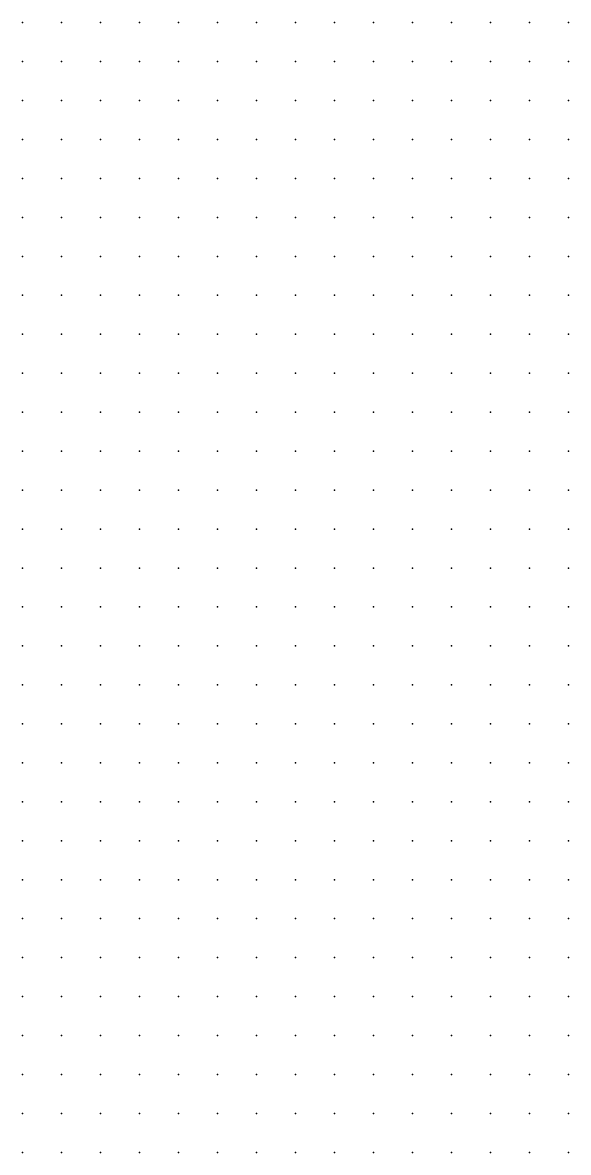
# Model space of a CAD drawing. Header units: millimetres. Extents: x 2848 to 6961, y 1568 to 7914.
# Drawn here: x 4584 to 4598, y 1647 to 1676 of the extents above; entities that cross this region are included whole.
import ezdxf

# ---------------------------------------------------------------- set-up
doc = ezdxf.new("R2010")
doc.units = ezdxf.units.MM
doc.header["$PDSIZE"] = -2

msp = doc.modelspace()

# ---------------------------------------------------------------- linework, layer by layer
at = {"color": 254, "true_color": 0xf6e2bd}
msp.add_point((4584, 1676), dxfattribs=at)
at = {"color": 254, "true_color": 0xf7e7c3}
for p in [(4585, 1676), (4589, 1675)]:
    msp.add_point(p, dxfattribs=at)
at = {"color": 254, "true_color": 0xf9efcc}
msp.add_point((4586, 1676), dxfattribs=at)
at = {"color": 254, "true_color": 0xffe2cc}
msp.add_point((4587, 1676), dxfattribs=at)
at = {"color": 254, "true_color": 0xffe4ca}
msp.add_point((4588, 1676), dxfattribs=at)
at = {"color": 254, "true_color": 0xffe5c9}
msp.add_point((4589, 1676), dxfattribs=at)
at = {"color": 254, "true_color": 0xffe4c6}
msp.add_point((4590, 1676), dxfattribs=at)
at = {"color": 254, "true_color": 0xfde3c2}
msp.add_point((4591, 1676), dxfattribs=at)
at = {"color": 254, "true_color": 0xfbe1be}
msp.add_point((4592, 1676), dxfattribs=at)
at = {"color": 254, "true_color": 0xfcdeba}
msp.add_point((4593, 1676), dxfattribs=at)
at = {"color": 254, "true_color": 0xfddcb9}
msp.add_point((4594, 1676), dxfattribs=at)
at = {"color": 254, "true_color": 0xffe1c2}
for p in [(4595, 1676), (4595, 1675)]:
    msp.add_point(p, dxfattribs=at)
at = {"color": 254, "true_color": 0xfadcba}
msp.add_point((4596, 1676), dxfattribs=at)
at = {"color": 254, "true_color": 0xf3d7b2}
msp.add_point((4597, 1676), dxfattribs=at)
at = {"color": 254, "true_color": 0xf0d7af}
msp.add_point((4598, 1676), dxfattribs=at)
at = {"color": 7, "true_color": 0xfdebdd}
msp.add_point((4584, 1675), dxfattribs=at)
at = {"color": 254, "true_color": 0xece0d4}
msp.add_point((4585, 1675), dxfattribs=at)
at = {"color": 254, "true_color": 0xfddabe}
msp.add_point((4586, 1675), dxfattribs=at)
at = {"color": 254, "true_color": 0xf5e8c5}
msp.add_point((4587, 1675), dxfattribs=at)
at = {"color": 254, "true_color": 0xf6e8c5}
msp.add_point((4588, 1675), dxfattribs=at)
at = {"color": 254, "true_color": 0xfae6c3}
msp.add_point((4590, 1675), dxfattribs=at)
at = {"color": 254, "true_color": 0xfce6c1}
msp.add_point((4591, 1675), dxfattribs=at)
at = {"color": 254, "true_color": 0xfde3be}
msp.add_point((4592, 1675), dxfattribs=at)
at = {"color": 254, "true_color": 0xfee2bd}
msp.add_point((4593, 1675), dxfattribs=at)
at = {"color": 254, "true_color": 0xfee0bc}
msp.add_point((4594, 1675), dxfattribs=at)
at = {"color": 254, "true_color": 0xffdfbe}
msp.add_point((4596, 1675), dxfattribs=at)
at = {"color": 254, "true_color": 0xfeddbc}
msp.add_point((4597, 1675), dxfattribs=at)
at = {"color": 254, "true_color": 0xfddbb8}
msp.add_point((4598, 1675), dxfattribs=at)
at = {"color": 7, "true_color": 0xfff4eb}
msp.add_point((4584, 1674), dxfattribs=at)
at = {"color": 254, "true_color": 0xeee5de}
msp.add_point((4585, 1674), dxfattribs=at)
at = {"color": 254, "true_color": 0xffebd5}
msp.add_point((4586, 1674), dxfattribs=at)
at = {"color": 254, "true_color": 0xf3ebd8}
msp.add_point((4587, 1674), dxfattribs=at)
at = {"color": 254, "true_color": 0xf5ead8}
msp.add_point((4588, 1674), dxfattribs=at)
at = {"color": 254, "true_color": 0xf7ead7}
msp.add_point((4589, 1674), dxfattribs=at)
at = {"color": 254, "true_color": 0xfae9d7}
msp.add_point((4590, 1674), dxfattribs=at)
at = {"color": 254, "true_color": 0xfae8d4}
for p in [(4591, 1674), (4595, 1664)]:
    msp.add_point(p, dxfattribs=at)
at = {"color": 254, "true_color": 0xfbe6d1}
msp.add_point((4592, 1674), dxfattribs=at)
at = {"color": 254, "true_color": 0xfde4d0}
for p in [(4593, 1674), (4594, 1674)]:
    msp.add_point(p, dxfattribs=at)
at = {"color": 254, "true_color": 0xf4ddbb}
msp.add_point((4595, 1674), dxfattribs=at)
at = {"color": 254, "true_color": 0xf4dcba}
msp.add_point((4596, 1674), dxfattribs=at)
at = {"color": 254, "true_color": 0xf4dab7}
msp.add_point((4597, 1674), dxfattribs=at)
at = {"color": 254, "true_color": 0xf7dbb4}
msp.add_point((4598, 1674), dxfattribs=at)
at = {"color": 7, "true_color": 0xfef9f5}
msp.add_point((4584, 1673), dxfattribs=at)
at = {"color": 7, "true_color": 0xf1edea}
msp.add_point((4585, 1673), dxfattribs=at)
at = {"color": 7, "true_color": 0xfffaee}
msp.add_point((4586, 1673), dxfattribs=at)
at = {"color": 7, "true_color": 0xf9f5f4}
msp.add_point((4587, 1673), dxfattribs=at)
at = {"color": 7, "true_color": 0xfaf4f4}
msp.add_point((4588, 1673), dxfattribs=at)
at = {"color": 7, "true_color": 0xfcf3f4}
msp.add_point((4589, 1673), dxfattribs=at)
at = {"color": 7, "true_color": 0xfef4f3}
msp.add_point((4590, 1673), dxfattribs=at)
at = {"color": 7, "true_color": 0xfef3f1}
msp.add_point((4591, 1673), dxfattribs=at)
at = {"color": 7, "true_color": 0xfff2f1}
msp.add_point((4592, 1673), dxfattribs=at)
at = {"color": 7, "true_color": 0xfff1ee}
msp.add_point((4593, 1673), dxfattribs=at)
at = {"color": 7, "true_color": 0xfff0ed}
msp.add_point((4594, 1673), dxfattribs=at)
at = {"color": 254, "true_color": 0xf7eecf}
msp.add_point((4595, 1673), dxfattribs=at)
at = {"color": 254, "true_color": 0xf6ebcb}
msp.add_point((4596, 1673), dxfattribs=at)
at = {"color": 254, "true_color": 0xf6e7c6}
msp.add_point((4597, 1673), dxfattribs=at)
at = {"color": 254, "true_color": 0xf6e4c0}
msp.add_point((4598, 1673), dxfattribs=at)
at = {"color": 7, "true_color": 0xf4f4f4}
msp.add_point((4584, 1672), dxfattribs=at)
at = {"color": 7, "true_color": 0xf7f7f9}
msp.add_point((4585, 1672), dxfattribs=at)
at = {"color": 7, "true_color": 0xfff9f7}
msp.add_point((4586, 1672), dxfattribs=at)
at = {"color": 7, "true_color": 0xfafaff}
msp.add_point((4587, 1672), dxfattribs=at)
at = {"color": 7, "true_color": 0xfbfbff}
msp.add_point((4588, 1672), dxfattribs=at)
at = {"color": 7, "true_color": 0xfcfbff}
msp.add_point((4589, 1672), dxfattribs=at)
at = {"color": 7, "true_color": 0xfdfcff}
msp.add_point((4590, 1672), dxfattribs=at)
at = {"color": 7, "true_color": 0xfdfbff}
msp.add_point((4591, 1672), dxfattribs=at)
at = {"color": 7, "true_color": 0xfffafe}
msp.add_point((4592, 1672), dxfattribs=at)
at = {"color": 7, "true_color": 0xfef9fd}
msp.add_point((4593, 1672), dxfattribs=at)
at = {"color": 7, "true_color": 0xfff9fd}
msp.add_point((4594, 1672), dxfattribs=at)
at = {"color": 7, "true_color": 0xfffff0}
msp.add_point((4595, 1672), dxfattribs=at)
at = {"color": 7, "true_color": 0xfdfcea}
msp.add_point((4596, 1672), dxfattribs=at)
at = {"color": 7, "true_color": 0xfcf7e3}
msp.add_point((4597, 1672), dxfattribs=at)
at = {"color": 7, "true_color": 0xfbf0da}
msp.add_point((4598, 1672), dxfattribs=at)
at = {"color": 7, "true_color": 0xebecf0}
msp.add_point((4584, 1671), dxfattribs=at)
at = {"color": 7, "true_color": 0xffffff}
msp.add_point((4585, 1671), dxfattribs=at)
at = {"color": 7, "true_color": 0xf2f3f7}
msp.add_point((4586, 1671), dxfattribs=at)
at = {"color": 7, "true_color": 0xf3f8fb}
for p in [(4587, 1671), (4588, 1671)]:
    msp.add_point(p, dxfattribs=at)
at = {"color": 7, "true_color": 0xf5f9fa}
msp.add_point((4589, 1671), dxfattribs=at)
at = {"color": 7, "true_color": 0xf6fafb}
msp.add_point((4590, 1671), dxfattribs=at)
at = {"color": 7, "true_color": 0xf6faf9}
msp.add_point((4591, 1671), dxfattribs=at)
at = {"color": 7, "true_color": 0xf7f9f8}
msp.add_point((4592, 1671), dxfattribs=at)
at = {"color": 7, "true_color": 0xf7f9f6}
msp.add_point((4593, 1671), dxfattribs=at)
at = {"color": 7, "true_color": 0xf6f8f5}
msp.add_point((4594, 1671), dxfattribs=at)
at = {"color": 7, "true_color": 0xf8fcff}
msp.add_point((4595, 1671), dxfattribs=at)
at = {"color": 7, "true_color": 0xf8f9fb}
msp.add_point((4596, 1671), dxfattribs=at)
at = {"color": 7, "true_color": 0xf8f8f6}
msp.add_point((4597, 1671), dxfattribs=at)
at = {"color": 7, "true_color": 0xfcf7f3}
msp.add_point((4598, 1671), dxfattribs=at)
at = {"color": 7, "true_color": 0xedebee}
msp.add_point((4584, 1670), dxfattribs=at)
at = {"color": 7, "true_color": 0xfffdfd}
msp.add_point((4585, 1670), dxfattribs=at)
at = {"color": 7, "true_color": 0xeef1f8}
msp.add_point((4586, 1670), dxfattribs=at)
at = {"color": 7, "true_color": 0xf2f6f5}
msp.add_point((4587, 1670), dxfattribs=at)
at = {"color": 7, "true_color": 0xf3f7f6}
msp.add_point((4588, 1670), dxfattribs=at)
at = {"color": 7, "true_color": 0xf4f9f5}
msp.add_point((4589, 1670), dxfattribs=at)
at = {"color": 7, "true_color": 0xf5faf4}
for p in [(4590, 1670), (4591, 1670)]:
    msp.add_point(p, dxfattribs=at)
at = {"color": 7, "true_color": 0xf5faf3}
msp.add_point((4592, 1670), dxfattribs=at)
at = {"color": 7, "true_color": 0xf4f9f2}
for p in [(4593, 1670), (4594, 1670)]:
    msp.add_point(p, dxfattribs=at)
at = {"color": 7, "true_color": 0xf4f7ff}
msp.add_point((4595, 1670), dxfattribs=at)
at = {"color": 7, "true_color": 0xf4f7fe}
msp.add_point((4596, 1670), dxfattribs=at)
at = {"color": 7, "true_color": 0xf6f7fc}
msp.add_point((4597, 1670), dxfattribs=at)
at = {"color": 7, "true_color": 0xf9f8fd}
msp.add_point((4598, 1670), dxfattribs=at)
at = {"color": 7, "true_color": 0xf7f1f1}
msp.add_point((4584, 1669), dxfattribs=at)
at = {"color": 7, "true_color": 0xfffaf6}
msp.add_point((4585, 1669), dxfattribs=at)
at = {"color": 7, "true_color": 0xf0f3fc}
msp.add_point((4586, 1669), dxfattribs=at)
at = {"color": 7, "true_color": 0xf7f7f7}
for p in [(4587, 1669), (4588, 1669), (4592, 1668)]:
    msp.add_point(p, dxfattribs=at)
at = {"color": 7, "true_color": 0xf8f8f8}
for p in [(4589, 1669), (4597, 1669)]:
    msp.add_point(p, dxfattribs=at)
at = {"color": 7, "true_color": 0xf9f9f7}
msp.add_point((4590, 1669), dxfattribs=at)
at = {"color": 7, "true_color": 0xfafaf8}
msp.add_point((4591, 1669), dxfattribs=at)
at = {"color": 7, "true_color": 0xf9fbf6}
msp.add_point((4592, 1669), dxfattribs=at)
at = {"color": 7, "true_color": 0xf8faf5}
msp.add_point((4593, 1669), dxfattribs=at)
at = {"color": 7, "true_color": 0xf8fbf4}
msp.add_point((4594, 1669), dxfattribs=at)
at = {"color": 7, "true_color": 0xfafafa}
msp.add_point((4595, 1669), dxfattribs=at)
at = {"color": 7, "true_color": 0xf9f9f9}
msp.add_point((4596, 1669), dxfattribs=at)
at = {"color": 7, "true_color": 0xf9f9fb}
msp.add_point((4598, 1669), dxfattribs=at)
at = {"color": 7, "true_color": 0xfff6f4}
msp.add_point((4584, 1668), dxfattribs=at)
at = {"color": 7, "true_color": 0xfeede6}
msp.add_point((4585, 1668), dxfattribs=at)
at = {"color": 7, "true_color": 0xf4f4fc}
msp.add_point((4586, 1668), dxfattribs=at)
at = {"color": 7, "true_color": 0xf6f1f7}
msp.add_point((4587, 1668), dxfattribs=at)
at = {"color": 7, "true_color": 0xf7f2f8}
for p in [(4588, 1668), (4590, 1667)]:
    msp.add_point(p, dxfattribs=at)
at = {"color": 7, "true_color": 0xf8f3f9}
msp.add_point((4589, 1668), dxfattribs=at)
at = {"color": 7, "true_color": 0xf7f5f8}
msp.add_point((4590, 1668), dxfattribs=at)
at = {"color": 7, "true_color": 0xf8f6f9}
msp.add_point((4591, 1668), dxfattribs=at)
at = {"color": 7, "true_color": 0xf6f6f6}
msp.add_point((4593, 1668), dxfattribs=at)
at = {"color": 7, "true_color": 0xf6f6f4}
msp.add_point((4594, 1668), dxfattribs=at)
at = {"color": 7, "true_color": 0xfaf7ee}
msp.add_point((4595, 1668), dxfattribs=at)
at = {"color": 7, "true_color": 0xf7f7ed}
msp.add_point((4596, 1668), dxfattribs=at)
at = {"color": 7, "true_color": 0xf6f7ef}
msp.add_point((4597, 1668), dxfattribs=at)
at = {"color": 7, "true_color": 0xf7faf3}
msp.add_point((4598, 1668), dxfattribs=at)
at = {"color": 7, "true_color": 0xf4edf4}
msp.add_point((4584, 1667), dxfattribs=at)
at = {"color": 7, "true_color": 0xfbf3fe}
msp.add_point((4585, 1667), dxfattribs=at)
at = {"color": 7, "true_color": 0xfbf3ff}
msp.add_point((4586, 1667), dxfattribs=at)
at = {"color": 7, "true_color": 0xf2fefe}
msp.add_point((4587, 1667), dxfattribs=at)
at = {"color": 7, "true_color": 0xf2fafc}
msp.add_point((4588, 1667), dxfattribs=at)
at = {"color": 7, "true_color": 0xf4f5f9}
msp.add_point((4589, 1667), dxfattribs=at)
at = {"color": 7, "true_color": 0xf8f1f8}
msp.add_point((4591, 1667), dxfattribs=at)
at = {"color": 7, "true_color": 0xfbf1f9}
msp.add_point((4592, 1667), dxfattribs=at)
at = {"color": 7, "true_color": 0xfbf4fb}
msp.add_point((4593, 1667), dxfattribs=at)
at = {"color": 7, "true_color": 0xfdf6fd}
msp.add_point((4594, 1667), dxfattribs=at)
at = {"color": 7, "true_color": 0xfff2ff}
msp.add_point((4595, 1667), dxfattribs=at)
at = {"color": 7, "true_color": 0xfff6ff}
msp.add_point((4596, 1667), dxfattribs=at)
at = {"color": 7, "true_color": 0xf9f7fa}
msp.add_point((4597, 1667), dxfattribs=at)
at = {"color": 7, "true_color": 0xeff4ee}
msp.add_point((4598, 1667), dxfattribs=at)
at = {"color": 7, "true_color": 0xf9ffff}
msp.add_point((4584, 1666), dxfattribs=at)
at = {"color": 7, "true_color": 0xf1fffd}
msp.add_point((4585, 1666), dxfattribs=at)
at = {"color": 7, "true_color": 0xdff2f0}
msp.add_point((4586, 1666), dxfattribs=at)
at = {"color": 7, "true_color": 0xf4f6f1}
msp.add_point((4587, 1666), dxfattribs=at)
at = {"color": 7, "true_color": 0xf9faf5}
msp.add_point((4588, 1666), dxfattribs=at)
at = {"color": 7, "true_color": 0xfffffd}
msp.add_point((4589, 1666), dxfattribs=at)
at = {"color": 7, "true_color": 0xfeffff}
msp.add_point((4590, 1666), dxfattribs=at)
at = {"color": 7, "true_color": 0xfbffff}
msp.add_point((4591, 1666), dxfattribs=at)
at = {"color": 7, "true_color": 0xf0fffc}
msp.add_point((4592, 1666), dxfattribs=at)
at = {"color": 7, "true_color": 0xe4f8f6}
msp.add_point((4593, 1666), dxfattribs=at)
at = {"color": 7, "true_color": 0xdcf5f1}
msp.add_point((4594, 1666), dxfattribs=at)
at = {"color": 7, "true_color": 0xe9edf0}
msp.add_point((4595, 1666), dxfattribs=at)
at = {"color": 7, "true_color": 0xecf4f6}
msp.add_point((4596, 1666), dxfattribs=at)
at = {"color": 7, "true_color": 0xf1f9fb}
msp.add_point((4597, 1666), dxfattribs=at)
at = {"color": 7, "true_color": 0xf8f8fa}
msp.add_point((4598, 1666), dxfattribs=at)
at = {"color": 7, "true_color": 0xf8ebe2}
msp.add_point((4584, 1665), dxfattribs=at)
at = {"color": 7, "true_color": 0xfbeee5}
msp.add_point((4585, 1665), dxfattribs=at)
at = {"color": 7, "true_color": 0xfef1e8}
msp.add_point((4586, 1665), dxfattribs=at)
at = {"color": 254, "true_color": 0xffd4ce}
for p in [(4587, 1665), (4588, 1665)]:
    msp.add_point(p, dxfattribs=at)
at = {"color": 254, "true_color": 0xfed5d1}
msp.add_point((4589, 1665), dxfattribs=at)
at = {"color": 254, "true_color": 0xfddcd7}
msp.add_point((4590, 1665), dxfattribs=at)
at = {"color": 7, "true_color": 0xfbe6e1}
msp.add_point((4591, 1665), dxfattribs=at)
at = {"color": 7, "true_color": 0xfdf4ef}
msp.add_point((4592, 1665), dxfattribs=at)
at = {"color": 7, "true_color": 0xfefffa}
msp.add_point((4593, 1665), dxfattribs=at)
at = {"color": 7, "true_color": 0xf9fffb}
msp.add_point((4594, 1665), dxfattribs=at)
at = {"color": 7, "true_color": 0xe2fff5}
msp.add_point((4595, 1665), dxfattribs=at)
at = {"color": 7, "true_color": 0xf4fff7}
msp.add_point((4596, 1665), dxfattribs=at)
at = {"color": 7, "true_color": 0xfff0fa}
msp.add_point((4597, 1665), dxfattribs=at)
at = {"color": 7, "true_color": 0xfbedfc}
msp.add_point((4598, 1665), dxfattribs=at)
at = {"color": 21, "true_color": 0xea9c90}
msp.add_point((4584, 1664), dxfattribs=at)
at = {"color": 23, "true_color": 0xe1857a}
msp.add_point((4585, 1664), dxfattribs=at)
at = {"color": 23, "true_color": 0xe07e75}
msp.add_point((4586, 1664), dxfattribs=at)
at = {"color": 23, "true_color": 0xe7796c}
msp.add_point((4587, 1664), dxfattribs=at)
at = {"color": 13, "true_color": 0xe17267}
msp.add_point((4588, 1664), dxfattribs=at)
at = {"color": 13, "true_color": 0xd66b63}
msp.add_point((4589, 1664), dxfattribs=at)
at = {"color": 13, "true_color": 0xd16b66}
msp.add_point((4590, 1664), dxfattribs=at)
at = {"color": 23, "true_color": 0xd57873}
msp.add_point((4591, 1664), dxfattribs=at)
at = {"color": 11, "true_color": 0xdf8e8b}
msp.add_point((4592, 1664), dxfattribs=at)
at = {"color": 21, "true_color": 0xeda6a2}
msp.add_point((4593, 1664), dxfattribs=at)
at = {"color": 31, "true_color": 0xf6b5b1}
msp.add_point((4594, 1664), dxfattribs=at)
at = {"color": 7, "true_color": 0xfff4e9}
msp.add_point((4596, 1664), dxfattribs=at)
at = {"color": 7, "true_color": 0xfffefd}
msp.add_point((4597, 1664), dxfattribs=at)
at = {"color": 7, "true_color": 0xf4fbff}
msp.add_point((4598, 1664), dxfattribs=at)
at = {"color": 13, "true_color": 0xe0634d}
msp.add_point((4584, 1663), dxfattribs=at)
at = {"color": 13, "true_color": 0xec614c}
msp.add_point((4585, 1663), dxfattribs=at)
at = {"color": 13, "true_color": 0xf46350}
msp.add_point((4586, 1663), dxfattribs=at)
at = {"color": 13, "true_color": 0xed7050}
msp.add_point((4587, 1663), dxfattribs=at)
at = {"color": 13, "true_color": 0xed6d50}
msp.add_point((4588, 1663), dxfattribs=at)
at = {"color": 13, "true_color": 0xea684e}
msp.add_point((4589, 1663), dxfattribs=at)
at = {"color": 13, "true_color": 0xe86350}
msp.add_point((4590, 1663), dxfattribs=at)
at = {"color": 13, "true_color": 0xe56051}
msp.add_point((4591, 1663), dxfattribs=at)
at = {"color": 13, "true_color": 0xe36154}
msp.add_point((4592, 1663), dxfattribs=at)
at = {"color": 13, "true_color": 0xe06158}
msp.add_point((4593, 1663), dxfattribs=at)
at = {"color": 13, "true_color": 0xdf635b}
msp.add_point((4594, 1663), dxfattribs=at)
at = {"color": 11, "true_color": 0xf77277}
msp.add_point((4595, 1663), dxfattribs=at)
at = {"color": 21, "true_color": 0xebada2}
msp.add_point((4596, 1663), dxfattribs=at)
at = {"color": 254, "true_color": 0xe1edd9}
msp.add_point((4597, 1663), dxfattribs=at)
at = {"color": 7, "true_color": 0xe6fff8}
msp.add_point((4598, 1663), dxfattribs=at)
at = {"color": 23, "true_color": 0xf47554}
msp.add_point((4584, 1662), dxfattribs=at)
at = {"color": 13, "true_color": 0xec704c}
msp.add_point((4585, 1662), dxfattribs=at)
at = {"color": 13, "true_color": 0xea6e4a}
msp.add_point((4586, 1662), dxfattribs=at)
at = {"color": 23, "true_color": 0xde7a49}
msp.add_point((4587, 1662), dxfattribs=at)
at = {"color": 23, "true_color": 0xe1784b}
msp.add_point((4588, 1662), dxfattribs=at)
at = {"color": 23, "true_color": 0xe4744c}
msp.add_point((4589, 1662), dxfattribs=at)
at = {"color": 13, "true_color": 0xe56e4c}
msp.add_point((4590, 1662), dxfattribs=at)
at = {"color": 13, "true_color": 0xe2664a}
msp.add_point((4591, 1662), dxfattribs=at)
at = {"color": 13, "true_color": 0xdc5e45}
msp.add_point((4592, 1662), dxfattribs=at)
at = {"color": 13, "true_color": 0xd4563f}
msp.add_point((4593, 1662), dxfattribs=at)
at = {"color": 13, "true_color": 0xcf513b}
msp.add_point((4594, 1662), dxfattribs=at)
at = {"color": 13, "true_color": 0xd55049}
msp.add_point((4595, 1662), dxfattribs=at)
at = {"color": 13, "true_color": 0xd55b56}
msp.add_point((4596, 1662), dxfattribs=at)
at = {"color": 23, "true_color": 0xd67d75}
msp.add_point((4597, 1662), dxfattribs=at)
at = {"color": 9, "true_color": 0xdfb5a9}
msp.add_point((4598, 1662), dxfattribs=at)
at = {"color": 13, "true_color": 0xe66d4e}
msp.add_point((4584, 1661), dxfattribs=at)
at = {"color": 23, "true_color": 0xe57756}
msp.add_point((4585, 1661), dxfattribs=at)
at = {"color": 23, "true_color": 0xea7f5f}
msp.add_point((4586, 1661), dxfattribs=at)
at = {"color": 23, "true_color": 0xde7754}
msp.add_point((4587, 1661), dxfattribs=at)
at = {"color": 23, "true_color": 0xe07553}
msp.add_point((4588, 1661), dxfattribs=at)
at = {"color": 13, "true_color": 0xe07153}
msp.add_point((4589, 1661), dxfattribs=at)
at = {"color": 13, "true_color": 0xe26f52}
msp.add_point((4590, 1661), dxfattribs=at)
at = {"color": 13, "true_color": 0xe26c52}
msp.add_point((4591, 1661), dxfattribs=at)
at = {"color": 13, "true_color": 0xe06c53}
msp.add_point((4592, 1661), dxfattribs=at)
at = {"color": 13, "true_color": 0xdf6d53}
msp.add_point((4593, 1661), dxfattribs=at)
at = {"color": 13, "true_color": 0xdd6e53}
msp.add_point((4594, 1661), dxfattribs=at)
at = {"color": 13, "true_color": 0xcb6b52}
msp.add_point((4595, 1661), dxfattribs=at)
at = {"color": 13, "true_color": 0xd74b3e}
msp.add_point((4596, 1661), dxfattribs=at)
at = {"color": 22, "true_color": 0xdf3535}
msp.add_point((4597, 1661), dxfattribs=at)
at = {"color": 13, "true_color": 0xda554e}
msp.add_point((4598, 1661), dxfattribs=at)
at = {"color": 11, "true_color": 0xf1745e}
msp.add_point((4584, 1660), dxfattribs=at)
at = {"color": 13, "true_color": 0xed7262}
msp.add_point((4585, 1660), dxfattribs=at)
at = {"color": 13, "true_color": 0xe66c5d}
msp.add_point((4586, 1660), dxfattribs=at)
at = {"color": 13, "true_color": 0xee685d}
msp.add_point((4587, 1660), dxfattribs=at)
at = {"color": 13, "true_color": 0xef695e}
msp.add_point((4588, 1660), dxfattribs=at)
at = {"color": 13, "true_color": 0xf06a5f}
for p in [(4589, 1660), (4590, 1660)]:
    msp.add_point(p, dxfattribs=at)
at = {"color": 13, "true_color": 0xeb695c}
msp.add_point((4591, 1660), dxfattribs=at)
at = {"color": 13, "true_color": 0xe46658}
msp.add_point((4592, 1660), dxfattribs=at)
at = {"color": 13, "true_color": 0xdb6353}
msp.add_point((4593, 1660), dxfattribs=at)
at = {"color": 13, "true_color": 0xd56250}
msp.add_point((4594, 1660), dxfattribs=at)
at = {"color": 13, "true_color": 0xdc5947}
msp.add_point((4595, 1660), dxfattribs=at)
at = {"color": 13, "true_color": 0xdc644b}
msp.add_point((4596, 1660), dxfattribs=at)
at = {"color": 13, "true_color": 0xd95e3f}
msp.add_point((4597, 1660), dxfattribs=at)
at = {"color": 22, "true_color": 0xd5422e}
msp.add_point((4598, 1660), dxfattribs=at)
at = {"color": 13, "true_color": 0xe66454}
msp.add_point((4584, 1659), dxfattribs=at)
at = {"color": 13, "true_color": 0xe76857}
msp.add_point((4585, 1659), dxfattribs=at)
at = {"color": 13, "true_color": 0xed705e}
msp.add_point((4586, 1659), dxfattribs=at)
at = {"color": 13, "true_color": 0xf16d5e}
msp.add_point((4587, 1659), dxfattribs=at)
at = {"color": 13, "true_color": 0xe86b57}
msp.add_point((4588, 1659), dxfattribs=at)
at = {"color": 13, "true_color": 0xe36c54}
msp.add_point((4589, 1659), dxfattribs=at)
at = {"color": 13, "true_color": 0xe47156}
msp.add_point((4590, 1659), dxfattribs=at)
at = {"color": 13, "true_color": 0xe87258}
msp.add_point((4591, 1659), dxfattribs=at)
at = {"color": 13, "true_color": 0xe96b54}
msp.add_point((4592, 1659), dxfattribs=at)
at = {"color": 13, "true_color": 0xe9604e}
msp.add_point((4593, 1659), dxfattribs=at)
at = {"color": 13, "true_color": 0xea5849}
msp.add_point((4594, 1659), dxfattribs=at)
at = {"color": 13, "true_color": 0xd95839}
msp.add_point((4595, 1659), dxfattribs=at)
at = {"color": 13, "true_color": 0xf26657}
msp.add_point((4596, 1659), dxfattribs=at)
at = {"color": 13, "true_color": 0xd4554c}
msp.add_point((4597, 1659), dxfattribs=at)
at = {"color": 13, "true_color": 0xc45247}
msp.add_point((4598, 1659), dxfattribs=at)
at = {"color": 23, "true_color": 0xe8735f}
for p in [(4584, 1658), (4585, 1658)]:
    msp.add_point(p, dxfattribs=at)
at = {"color": 13, "true_color": 0xe36e5a}
msp.add_point((4586, 1658), dxfattribs=at)
at = {"color": 13, "true_color": 0xeb725f}
msp.add_point((4587, 1658), dxfattribs=at)
at = {"color": 23, "true_color": 0xed7660}
msp.add_point((4588, 1658), dxfattribs=at)
at = {"color": 23, "true_color": 0xec7861}
msp.add_point((4589, 1658), dxfattribs=at)
at = {"color": 23, "true_color": 0xe8765c}
msp.add_point((4590, 1658), dxfattribs=at)
at = {"color": 13, "true_color": 0xe36f56}
msp.add_point((4591, 1658), dxfattribs=at)
at = {"color": 13, "true_color": 0xe06752}
msp.add_point((4592, 1658), dxfattribs=at)
at = {"color": 13, "true_color": 0xe46753}
msp.add_point((4593, 1658), dxfattribs=at)
at = {"color": 13, "true_color": 0xe96a59}
msp.add_point((4594, 1658), dxfattribs=at)
at = {"color": 13, "true_color": 0xe06045}
msp.add_point((4595, 1658), dxfattribs=at)
at = {"color": 13, "true_color": 0xdb5e4a}
msp.add_point((4596, 1658), dxfattribs=at)
at = {"color": 13, "true_color": 0xd04b42}
msp.add_point((4597, 1658), dxfattribs=at)
at = {"color": 13, "true_color": 0xdb4a45}
msp.add_point((4598, 1658), dxfattribs=at)
at = {"color": 13, "true_color": 0xdb6d54}
msp.add_point((4584, 1657), dxfattribs=at)
at = {"color": 13, "true_color": 0xe47258}
msp.add_point((4585, 1657), dxfattribs=at)
at = {"color": 13, "true_color": 0xe56e56}
msp.add_point((4586, 1657), dxfattribs=at)
at = {"color": 13, "true_color": 0xda684d}
msp.add_point((4587, 1657), dxfattribs=at)
at = {"color": 13, "true_color": 0xdf6b52}
msp.add_point((4588, 1657), dxfattribs=at)
at = {"color": 13, "true_color": 0xe66e56}
msp.add_point((4589, 1657), dxfattribs=at)
at = {"color": 13, "true_color": 0xe76d58}
msp.add_point((4590, 1657), dxfattribs=at)
at = {"color": 13, "true_color": 0xe46a55}
msp.add_point((4591, 1657), dxfattribs=at)
at = {"color": 13, "true_color": 0xe06953}
msp.add_point((4592, 1657), dxfattribs=at)
at = {"color": 13, "true_color": 0xdd6a55}
msp.add_point((4593, 1657), dxfattribs=at)
at = {"color": 13, "true_color": 0xdb6d56}
msp.add_point((4594, 1657), dxfattribs=at)
at = {"color": 13, "true_color": 0xe0644c}
msp.add_point((4595, 1657), dxfattribs=at)
at = {"color": 13, "true_color": 0xcf5f4b}
msp.add_point((4596, 1657), dxfattribs=at)
at = {"color": 13, "true_color": 0xd9534a}
msp.add_point((4597, 1657), dxfattribs=at)
at = {"color": 13, "true_color": 0xf04646}
msp.add_point((4598, 1657), dxfattribs=at)
at = {"color": 13, "true_color": 0xe26b4b}
for p in [(4584, 1656), (4588, 1655)]:
    msp.add_point(p, dxfattribs=at)
at = {"color": 13, "true_color": 0xeb6b4e}
msp.add_point((4585, 1656), dxfattribs=at)
at = {"color": 13, "true_color": 0xf06a4f}
msp.add_point((4586, 1656), dxfattribs=at)
at = {"color": 23, "true_color": 0xf07b58}
msp.add_point((4587, 1656), dxfattribs=at)
at = {"color": 23, "true_color": 0xf07758}
msp.add_point((4588, 1656), dxfattribs=at)
at = {"color": 11, "true_color": 0xf4725a}
msp.add_point((4589, 1656), dxfattribs=at)
at = {"color": 11, "true_color": 0xf86f5c}
msp.add_point((4590, 1656), dxfattribs=at)
at = {"color": 11, "true_color": 0xfa715e}
msp.add_point((4591, 1656), dxfattribs=at)
at = {"color": 11, "true_color": 0xf3725c}
msp.add_point((4592, 1656), dxfattribs=at)
at = {"color": 13, "true_color": 0xe1694e}
msp.add_point((4593, 1656), dxfattribs=at)
at = {"color": 13, "true_color": 0xd16040}
msp.add_point((4594, 1656), dxfattribs=at)
at = {"color": 13, "true_color": 0xe36652}
msp.add_point((4595, 1656), dxfattribs=at)
at = {"color": 13, "true_color": 0xd5624f}
msp.add_point((4596, 1656), dxfattribs=at)
at = {"color": 13, "true_color": 0xdb5b4e}
msp.add_point((4597, 1656), dxfattribs=at)
at = {"color": 13, "true_color": 0xeb5348}
msp.add_point((4598, 1656), dxfattribs=at)
at = {"color": 13, "true_color": 0xec6a4a}
msp.add_point((4584, 1655), dxfattribs=at)
at = {"color": 13, "true_color": 0xed6347}
msp.add_point((4585, 1655), dxfattribs=at)
at = {"color": 13, "true_color": 0xf0624a}
msp.add_point((4586, 1655), dxfattribs=at)
at = {"color": 13, "true_color": 0xdb6b46}
msp.add_point((4587, 1655), dxfattribs=at)
at = {"color": 13, "true_color": 0xea6a51}
msp.add_point((4589, 1655), dxfattribs=at)
at = {"color": 13, "true_color": 0xee6753}
msp.add_point((4590, 1655), dxfattribs=at)
at = {"color": 13, "true_color": 0xf36a57}
msp.add_point((4591, 1655), dxfattribs=at)
at = {"color": 11, "true_color": 0xf87058}
msp.add_point((4592, 1655), dxfattribs=at)
at = {"color": 13, "true_color": 0xf37052}
msp.add_point((4593, 1655), dxfattribs=at)
at = {"color": 13, "true_color": 0xea6b48}
msp.add_point((4594, 1655), dxfattribs=at)
at = {"color": 13, "true_color": 0xe76855}
msp.add_point((4595, 1655), dxfattribs=at)
at = {"color": 13, "true_color": 0xe26052}
msp.add_point((4596, 1655), dxfattribs=at)
at = {"color": 13, "true_color": 0xcf5747}
msp.add_point((4597, 1655), dxfattribs=at)
at = {"color": 13, "true_color": 0xd26348}
msp.add_point((4598, 1655), dxfattribs=at)
at = {"color": 13, "true_color": 0xce563b}
msp.add_point((4584, 1654), dxfattribs=at)
at = {"color": 13, "true_color": 0xd7644f}
msp.add_point((4585, 1654), dxfattribs=at)
at = {"color": 23, "true_color": 0xe67867}
msp.add_point((4586, 1654), dxfattribs=at)
at = {"color": 23, "true_color": 0xcc785c}
msp.add_point((4587, 1654), dxfattribs=at)
at = {"color": 23, "true_color": 0xd9836a}
msp.add_point((4588, 1654), dxfattribs=at)
at = {"color": 23, "true_color": 0xe08572}
msp.add_point((4589, 1654), dxfattribs=at)
at = {"color": 23, "true_color": 0xdb7768}
msp.add_point((4590, 1654), dxfattribs=at)
at = {"color": 13, "true_color": 0xd66b5b}
msp.add_point((4591, 1654), dxfattribs=at)
at = {"color": 13, "true_color": 0xdf6a56}
msp.add_point((4592, 1654), dxfattribs=at)
at = {"color": 13, "true_color": 0xea6e52}
msp.add_point((4593, 1654), dxfattribs=at)
at = {"color": 13, "true_color": 0xef6e4e}
msp.add_point((4594, 1654), dxfattribs=at)
at = {"color": 13, "true_color": 0xe0664f}
msp.add_point((4595, 1654), dxfattribs=at)
at = {"color": 13, "true_color": 0xea6458}
msp.add_point((4596, 1654), dxfattribs=at)
at = {"color": 13, "true_color": 0xd25d4b}
msp.add_point((4597, 1654), dxfattribs=at)
at = {"color": 13, "true_color": 0xc56346}
msp.add_point((4598, 1654), dxfattribs=at)
at = {"color": 23, "true_color": 0xd07968}
msp.add_point((4584, 1653), dxfattribs=at)
at = {"color": 21, "true_color": 0xdba195}
msp.add_point((4585, 1653), dxfattribs=at)
at = {"color": 9, "true_color": 0xe3bbb1}
msp.add_point((4586, 1653), dxfattribs=at)
at = {"color": 254, "true_color": 0xfad8cc}
msp.add_point((4587, 1653), dxfattribs=at)
at = {"color": 254, "true_color": 0xffe0d5}
msp.add_point((4588, 1653), dxfattribs=at)
at = {"color": 254, "true_color": 0xfbdad1}
msp.add_point((4589, 1653), dxfattribs=at)
at = {"color": 254, "true_color": 0xebc6be}
msp.add_point((4590, 1653), dxfattribs=at)
at = {"color": 9, "true_color": 0xe2aea3}
msp.add_point((4591, 1653), dxfattribs=at)
at = {"color": 21, "true_color": 0xe39789}
msp.add_point((4592, 1653), dxfattribs=at)
at = {"color": 23, "true_color": 0xde7d6a}
msp.add_point((4593, 1653), dxfattribs=at)
at = {"color": 13, "true_color": 0xd66851}
msp.add_point((4594, 1653), dxfattribs=at)
at = {"color": 13, "true_color": 0xd9664b}
msp.add_point((4595, 1653), dxfattribs=at)
at = {"color": 13, "true_color": 0xe46b56}
msp.add_point((4596, 1653), dxfattribs=at)
at = {"color": 13, "true_color": 0xe56758}
msp.add_point((4597, 1653), dxfattribs=at)
at = {"color": 13, "true_color": 0xd65849}
msp.add_point((4598, 1653), dxfattribs=at)
at = {"color": 254, "true_color": 0xffd2c9}
msp.add_point((4584, 1652), dxfattribs=at)
at = {"color": 7, "true_color": 0xfffcf6}
msp.add_point((4585, 1652), dxfattribs=at)
at = {"color": 7, "true_color": 0xeafbf5}
msp.add_point((4586, 1652), dxfattribs=at)
at = {"color": 7, "true_color": 0xf0f6f4}
msp.add_point((4587, 1652), dxfattribs=at)
at = {"color": 7, "true_color": 0xeefaf8}
msp.add_point((4588, 1652), dxfattribs=at)
at = {"color": 7, "true_color": 0xebfbfa}
msp.add_point((4589, 1652), dxfattribs=at)
at = {"color": 7, "true_color": 0xeffbf9}
msp.add_point((4590, 1652), dxfattribs=at)
at = {"color": 7, "true_color": 0xfff9f6}
msp.add_point((4591, 1652), dxfattribs=at)
at = {"color": 7, "true_color": 0xffe5dc}
msp.add_point((4592, 1652), dxfattribs=at)
at = {"color": 31, "true_color": 0xf8b2a6}
msp.add_point((4593, 1652), dxfattribs=at)
at = {"color": 23, "true_color": 0xde8273}
msp.add_point((4594, 1652), dxfattribs=at)
at = {"color": 13, "true_color": 0xd96e4c}
msp.add_point((4595, 1652), dxfattribs=at)
at = {"color": 13, "true_color": 0xd2694c}
msp.add_point((4596, 1652), dxfattribs=at)
at = {"color": 13, "true_color": 0xed6559}
msp.add_point((4597, 1652), dxfattribs=at)
at = {"color": 13, "true_color": 0xf25252}
msp.add_point((4598, 1652), dxfattribs=at)
at = {"color": 7, "true_color": 0xf8f1f9}
msp.add_point((4584, 1651), dxfattribs=at)
at = {"color": 7, "true_color": 0xfeeef8}
msp.add_point((4585, 1651), dxfattribs=at)
at = {"color": 7, "true_color": 0xf0f2ed}
msp.add_point((4586, 1651), dxfattribs=at)
at = {"color": 7, "true_color": 0xf1f1f1}
for p in [(4587, 1651), (4588, 1651), (4589, 1651), (4590, 1651), (4591, 1651), (4592, 1651), (4593, 1651), (4594, 1651), (4587, 1650), (4588, 1650), (4589, 1650), (4590, 1650), (4591, 1650), (4592, 1650), (4593, 1650), (4594, 1650), (4587, 1649), (4588, 1649), (4589, 1649), (4590, 1649), (4591, 1649), (4592, 1649), (4593, 1649), (4594, 1649), (4587, 1648), (4588, 1648), (4589, 1648), (4590, 1648), (4591, 1648), (4592, 1648), (4593, 1648), (4594, 1648), (4587, 1647), (4588, 1647), (4589, 1647), (4590, 1647), (4591, 1647), (4592, 1647), (4593, 1647), (4594, 1647)]:
    msp.add_point(p, dxfattribs=at)
at = {"color": 21, "true_color": 0xed907f}
msp.add_point((4595, 1651), dxfattribs=at)
at = {"color": 13, "true_color": 0xe06f51}
msp.add_point((4596, 1651), dxfattribs=at)
at = {"color": 13, "true_color": 0xd15934}
msp.add_point((4597, 1651), dxfattribs=at)
at = {"color": 23, "true_color": 0xd47a60}
msp.add_point((4598, 1651), dxfattribs=at)
at = {"color": 7, "true_color": 0xfaedf6}
msp.add_point((4584, 1650), dxfattribs=at)
at = {"color": 7, "true_color": 0xfff0f7}
msp.add_point((4585, 1650), dxfattribs=at)
at = {"color": 254, "true_color": 0xe8efe8}
msp.add_point((4586, 1650), dxfattribs=at)
at = {"color": 254, "true_color": 0xffdfd4}
msp.add_point((4595, 1650), dxfattribs=at)
at = {"color": 33, "true_color": 0xd5947e}
msp.add_point((4596, 1650), dxfattribs=at)
at = {"color": 23, "true_color": 0xc8795b}
msp.add_point((4597, 1650), dxfattribs=at)
at = {"color": 31, "true_color": 0xf4b6a7}
msp.add_point((4598, 1650), dxfattribs=at)
at = {"color": 7, "true_color": 0xf9e5ee}
msp.add_point((4584, 1649), dxfattribs=at)
at = {"color": 7, "true_color": 0xffeff5}
msp.add_point((4585, 1649), dxfattribs=at)
at = {"color": 254, "true_color": 0xe5f0e8}
msp.add_point((4586, 1649), dxfattribs=at)
at = {"color": 7, "true_color": 0xf2fcfb}
msp.add_point((4595, 1649), dxfattribs=at)
at = {"color": 254, "true_color": 0xe6dcd2}
msp.add_point((4596, 1649), dxfattribs=at)
at = {"color": 254, "true_color": 0xeed1c1}
msp.add_point((4597, 1649), dxfattribs=at)
at = {"color": 7, "true_color": 0xffe7e2}
msp.add_point((4598, 1649), dxfattribs=at)
at = {"color": 7, "true_color": 0xf8e3e8}
msp.add_point((4584, 1648), dxfattribs=at)
at = {"color": 7, "true_color": 0xfbecef}
msp.add_point((4585, 1648), dxfattribs=at)
at = {"color": 7, "true_color": 0xecf7f1}
msp.add_point((4586, 1648), dxfattribs=at)
at = {"color": 7, "true_color": 0xd6f3f9}
msp.add_point((4595, 1648), dxfattribs=at)
at = {"color": 7, "true_color": 0xf4ffff}
msp.add_point((4596, 1648), dxfattribs=at)
at = {"color": 7, "true_color": 0xfffffa}
msp.add_point((4597, 1648), dxfattribs=at)
at = {"color": 7, "true_color": 0xf5f1f0}
msp.add_point((4598, 1648), dxfattribs=at)
at = {"color": 7, "true_color": 0xfbedec}
msp.add_point((4584, 1647), dxfattribs=at)
at = {"color": 7, "true_color": 0xf1e9e7}
msp.add_point((4585, 1647), dxfattribs=at)
at = {"color": 7, "true_color": 0xf1f7f5}
msp.add_point((4586, 1647), dxfattribs=at)
at = {"color": 7, "true_color": 0xf2ffff}
msp.add_point((4595, 1647), dxfattribs=at)
at = {"color": 7, "true_color": 0xeaeff3}
msp.add_point((4596, 1647), dxfattribs=at)
at = {"color": 254, "true_color": 0xe9e9e9}
msp.add_point((4597, 1647), dxfattribs=at)
at = {"color": 7, "true_color": 0xf3f3f1}
msp.add_point((4598, 1647), dxfattribs=at)

doc.saveas('drawing.dxf')
